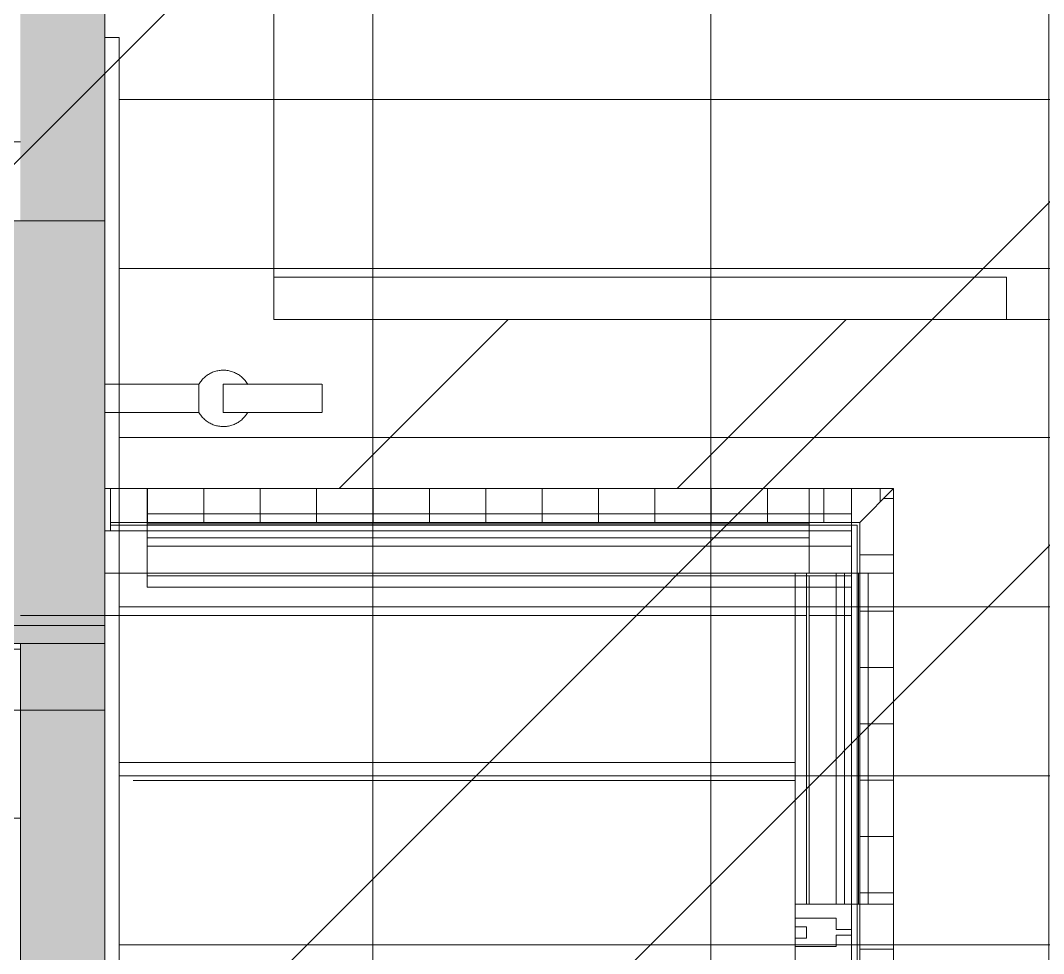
# Model space of a CAD drawing. Header units: millimetres. Extents: x -57519 to 497916, y -349472 to 446842.
# Drawn here: x 335053 to 336869, y 39007 to 40663 of the extents above; entities that cross this region are included whole.
import ezdxf

# ---------------------------------------------------------------- set-up
doc = ezdxf.new("R2010")
doc.units = ezdxf.units.MM
for name, color, linetype, lineweight in [('A-DETL-GENF', 92, 'Continuous', 5), ('A-FLOR', 192, 'Continuous', 5), ('A-FLOR-PATT', 8, 'Continuous', 5), ('A-GENM', 13, 'Continuous', 5), ('A-GLAZ-CURT', 52, 'Continuous', 20), ('A-GLAZ-CWMG', 51, 'Continuous', 20), ('A-WALL', 113, 'Continuous', 20), ('A-WALL-PATT', 111, 'Continuous', 20), ('I-FURN', 30, 'Continuous', 5), ('Q-CASE', 31, 'Continuous', 5), ('S-COLS', 52, 'Continuous', 20)]:
    doc.layers.add(name, color=color, linetype=linetype, lineweight=lineweight)
pattern_1 = [(45, (248763.4, 0), (-1237.437, 1237.437), []), (45, (248763.4, 1875), (-1237.437, 1237.437), [])]

# ---------------------------------------------------------------- blocks, each defined once
blk = doc.blocks.new('Rectangular Mullion - DLN_75 x 150mm _WD_-STUR_ OPENING-6630248-SITE COVERAGE')
at = {"layer": 'A-GLAZ-CWMG', "lineweight": 5}
for p, q in [((-75, 0), (-75, -12.5)), ((0, -75), (0, 0)), ((-75, -12.5), (-75, -75)), ((-75, -75), (-12.5, -75)), ((-12.5, -75), (0, -75))]:
    blk.add_line(p, q, dxfattribs=at)
blk = doc.blocks.new('System Panel - _DLN__12_12mm laminated clear glass-V25-SITE COVERAGE')
at = {"layer": 'A-GLAZ-CURT', "lineweight": 5}
for p, q in [((-293.8, 12.5), (268.8, 12.5)), ((268.8, 12.5), (-293.8, 12.5)), ((-293.8, -12.5), (-293.8, 12.5)), ((-293.8, 12.5), (-293.8, -12.5)), ((268.8, 12.5), (288.8, 12.5)), ((288.8, 12.5), (268.8, 12.5)), ((293.8, 12.5), (293.8, 0)), ((293.8, 12.5), (293.8, 0)), ((293.8, 0), (293.8, -12.5)), ((293.8, 0), (293.8, -12.5)), ((-293.8, -12.5), (293.8, -12.5)), ((293.8, -12.5), (-293.8, -12.5))]:
    blk.add_line(p, q, dxfattribs=at)
blk = doc.blocks.new('System Panel - _DLN__12_12mm laminated clear glass-12670550-SITE COVERAGE')
at = {"layer": 'A-GLAZ-CURT', "lineweight": 5}
for p, q in [((-293.8, 12.5), (293.8, 12.5)), ((293.8, 12.5), (-293.8, 12.5)), ((-293.8, -12.5), (-293.8, 12.5)), ((-293.8, 12.5), (-293.8, -12.5)), ((293.8, 12.5), (293.8, -12.5)), ((293.8, 12.5), (293.8, -12.5)), ((-293.8, -12.5), (293.8, -12.5)), ((293.8, -12.5), (-293.8, -12.5))]:
    blk.add_line(p, q, dxfattribs=at)
blk = doc.blocks.new('Rectangular Mullion - DLN_75 x 150mm _WD_-STUR_ OPENING-V26-SITE COVERAGE')
at = {"layer": 'A-GLAZ-CWMG', "lineweight": 5}
for p, q in [((87751.8, 39682.5), (87689.3, 39682.5)), ((87689.3, 39682.5), (87751.8, 39682.5)), ((87764.3, 39682.5), (87751.8, 39682.5)), ((87751.8, 39682.5), (87764.3, 39682.5)), ((87764.3, 39682.5), (87776.8, 39682.5)), ((87779.3, 39682.5), (87794.3, 39682.5)), ((87794.3, 39682.5), (87839.3, 39682.5)), ((87689.3, 39677.5), (87689.3, 39657.5)), ((87689.3, 39677.5), (87689.3, 39657.5)), ((87689.3, 39657.5), (87689.3, 39095)), ((87689.3, 39657.5), (87689.3, 39095)), ((87751.8, 39095), (87689.3, 39095)), ((87689.3, 39095), (87751.8, 39095)), ((87776.8, 39095), (87751.8, 39095)), ((87751.8, 39095), (87764.3, 39095)), ((87794.3, 39095), (87779.3, 39095)), ((87839.3, 39095), (87794.3, 39095))]:
    blk.add_line(p, q, dxfattribs=at)
blk = doc.blocks.new('Rectangular Mullion - DLN_FRAME-V27-SITE COVERAGE')
at = {"layer": 'A-GLAZ-CWMG', "lineweight": 5}
for p, q in [((87664.3, 39682.5), (87684.3, 39682.5)), ((87684.3, 39682.5), (87664.3, 39682.5)), ((87664.3, 39682.5), (87737.3, 39682.5)), ((87684.3, 39682.5), (87664.3, 39682.5)), ((87664.3, 39682.5), (87664.3, 39657.5)), ((87664.3, 39657.5), (87664.3, 39682.5)), ((87664.3, 39095), (87664.3, 39682.5)), ((87737.3, 39682.5), (87684.3, 39682.5)), ((87684.3, 39657.5), (87684.3, 39682.5)), ((87684.3, 39657.5), (87684.3, 39682.5)), ((87737.3, 39682.5), (87751.8, 39682.5)), ((87751.8, 39682.5), (87737.3, 39682.5)), ((87737.3, 39095), (87737.3, 39682.5)), ((87737.3, 39657.5), (87737.3, 39682.5)), ((87737.3, 39657.5), (87737.3, 39682.5)), ((87751.8, 39682.5), (87764.3, 39682.5)), ((87764.3, 39682.5), (87751.8, 39682.5)), ((87764.3, 39682.5), (87776.8, 39682.5)), ((87776.8, 39682.5), (87764.3, 39682.5)), ((87764.3, 39657.5), (87764.3, 39682.5)), ((87764.3, 39095), (87764.3, 39682.5)), ((87764.3, 39657.5), (87764.3, 39682.5)), ((87776.8, 39682.5), (87794.3, 39682.5)), ((87794.3, 39682.5), (87779.3, 39682.5)), ((87779.3, 39682.5), (87794.3, 39682.5)), ((87794.3, 39682.5), (87779.3, 39682.5)), ((87779.3, 39095), (87779.3, 39682.5)), ((87779.3, 39095), (87779.3, 39682.5)), ((87794.3, 39095), (87794.3, 39682.5)), ((87794.3, 39095), (87794.3, 39682.5)), ((87794.3, 39095), (87794.3, 39682.5)), ((87794.3, 39095), (87794.3, 39682.5)), ((87664.3, 39657.5), (87664.3, 39677.5)), ((87737.3, 39657.5), (87737.3, 39677.5)), ((87764.3, 39657.5), (87764.3, 39677.5)), ((87664.3, 39657.5), (87664.3, 39095)), ((87664.3, 39095), (87664.3, 39657.5)), ((87664.3, 39095), (87664.3, 39657.5)), ((87684.3, 39095), (87684.3, 39657.5)), ((87684.3, 39095), (87684.3, 39657.5)), ((87737.3, 39095), (87737.3, 39657.5)), ((87737.3, 39095), (87737.3, 39657.5)), ((87737.3, 39095), (87737.3, 39657.5)), ((87764.3, 39095), (87764.3, 39657.5)), ((87764.3, 39095), (87764.3, 39657.5)), ((87764.3, 39095), (87764.3, 39657.5)), ((87664.3, 39095), (87684.3, 39095)), ((87737.3, 39095), (87664.3, 39095)), ((87664.3, 39095), (87684.3, 39095)), ((87684.3, 39095), (87664.3, 39095)), ((87684.3, 39095), (87737.3, 39095)), ((87737.3, 39095), (87751.8, 39095)), ((87751.8, 39095), (87737.3, 39095)), ((87751.8, 39095), (87764.3, 39095)), ((87764.3, 39095), (87751.8, 39095)), ((87764.3, 39095), (87776.8, 39095)), ((87776.8, 39095), (87764.3, 39095)), ((87794.3, 39095), (87776.8, 39095)), ((87779.3, 39095), (87794.3, 39095)), ((87794.3, 39095), (87779.3, 39095)), ((87779.3, 39095), (87794.3, 39095))]:
    blk.add_line(p, q, dxfattribs=at)
blk = doc.blocks.new('Rectangular Mullion - DLN_FRAME-6630268-SITE COVERAGE')
at = {"layer": 'A-GLAZ-CWMG', "lineweight": 5}
for p, q in [((-5, 0), (-5, -27)), ((5, -27), (5, 0)), ((-5, -27), (-25, -27)), ((-25, -27), (-25, -100)), ((25, -27), (5, -27)), ((25, -100), (25, -27)), ((-10, -100), (-10, -80)), ((-10, -80), (10, -80)), ((10, -80), (10, -100))]:
    blk.add_line(p, q, dxfattribs=at)
blk = doc.blocks.new('System Panel - _DLN__12_12mm laminated clear glass-6804565-SITE COVERAGE')
at = {"layer": 'A-GLAZ-CURT', "lineweight": 5}
for p, q in [((-587.5, 12.5), (587.5, 12.5)), ((587.5, 12.5), (-587.5, 12.5)), ((-587.5, -12.5), (-587.5, 12.5)), ((-587.5, 12.5), (-587.5, -12.5)), ((587.5, 12.5), (587.5, -12.5)), ((587.5, 12.5), (587.5, -12.5)), ((-587.5, -12.5), (587.5, -12.5)), ((587.5, -12.5), (-587.5, -12.5))]:
    blk.add_line(p, q, dxfattribs=at)
blk = doc.blocks.new('Rectangular Mullion - DLN_75 x 150mm _WD_-STUR_ OPENING-6631020-SITE COVERAGE')
at = {"layer": 'A-GLAZ-CWMG', "lineweight": 5}
for p, q in [((86514.3, 39787.5), (86514.3, 39832.5)), ((87689.3, 39832.5), (87689.3, 39787.5)), ((86514.3, 39772.5), (86514.3, 39787.5)), ((87689.3, 39787.5), (87689.3, 39772.5)), ((86514.3, 39745), (86514.3, 39770)), ((86514.3, 39757.5), (86514.3, 39745)), ((87689.3, 39770), (87689.3, 39745)), ((87689.3, 39745), (87689.3, 39757.5)), ((86514.3, 39682.5), (86514.3, 39745)), ((86514.3, 39745), (86514.3, 39682.5)), ((87689.3, 39682.5), (87689.3, 39745)), ((87689.3, 39745), (87689.3, 39682.5)), ((86514.3, 39682.5), (87664.3, 39682.5)), ((87664.3, 39682.5), (86514.3, 39682.5)), ((87664.3, 39682.5), (87684.3, 39682.5)), ((87684.3, 39682.5), (87664.3, 39682.5))]:
    blk.add_line(p, q, dxfattribs=at)
blk = doc.blocks.new('Rectangular Mullion - DLN_75 x 150mm _WD_-STUR_ OPENING-13311433-SITE COVERAGE')
at = {"layer": 'A-GLAZ-CWMG', "lineweight": 5}
for p, q in [((-12.5, 75), (-75, 75)), ((-75, 75), (-75, 12.5)), ((-75, 12.5), (-75, 75)), ((-75, 75), (-12.5, 75)), ((0, 75), (-12.5, 75)), ((-12.5, 75), (0, 75)), ((0, 0), (0, 75)), ((0, 75), (0, -15)), ((-75, 12.5), (-75, 0)), ((-75, -12.5), (-75, 12.5)), ((-75, -30), (-75, -15)), ((0, -15), (0, -30)), ((-75, -75), (-75, -30)), ((0, -30), (0, -75))]:
    blk.add_line(p, q, dxfattribs=at)
blk = doc.blocks.new('System Panel - _DLN__12_12mm laminated clear glass-6804566-SITE COVERAGE')
at = {"layer": 'A-GLAZ-CURT', "lineweight": 5}
for p, q in [((-587.5, 12.5), (587.5, 12.5)), ((587.5, 12.5), (-587.5, 12.5)), ((-587.5, -12.5), (-587.5, 12.5)), ((-587.5, 12.5), (-587.5, -12.5)), ((587.5, 12.5), (587.5, -12.5)), ((587.5, 12.5), (587.5, -12.5)), ((-587.5, -12.5), (587.5, -12.5)), ((587.5, -12.5), (-587.5, -12.5))]:
    blk.add_line(p, q, dxfattribs=at)
blk = doc.blocks.new('Rectangular Mullion - DLN_75 x 150mm _WD_-STUR_ OPENING-13311434-SITE COVERAGE')
at = {"layer": 'A-GLAZ-CWMG', "lineweight": 5}
for p, q in [((-12.5, 75), (-75, 75)), ((-75, 75), (-75, 12.5)), ((0, 75), (-12.5, 75)), ((0, -75), (0, 75)), ((-75, 12.5), (-75, -12.5)), ((-75, -12.5), (-75, -75))]:
    blk.add_line(p, q, dxfattribs=at)
blk = doc.blocks.new('Rectangular Mullion - DLN_75 x 150mm _WD_-STUR_ OPENING-6623999-SITE COVERAGE')
at = {"layer": 'A-GLAZ-CWMG', "lineweight": 5}
for p, q in [((-75, 12.5), (-75, 75)), ((-75, 75), (0, 75)), ((0, 75), (0, 0)), ((-75, 0), (-75, 12.5)), ((0, 0), (0, -75))]:
    blk.add_line(p, q, dxfattribs=at)
blk = doc.blocks.new('Rectangular Mullion - DLN_FRAME-13311432-SITE COVERAGE')
at = {"layer": 'A-GLAZ-CWMG', "lineweight": 5}
for p, q in [((86514.3, 39770), (86514.3, 39787.5)), ((86514.3, 39787.5), (86514.3, 39772.5)), ((86514.3, 39772.5), (86514.3, 39787.5)), ((86514.3, 39787.5), (86514.3, 39772.5)), ((86514.3, 39787.5), (87764.3, 39787.5)), ((86514.3, 39787.5), (87764.3, 39787.5)), ((86514.3, 39787.5), (87764.3, 39787.5)), ((86514.3, 39787.5), (87764.3, 39787.5)), ((86514.3, 39772.5), (87764.3, 39772.5)), ((86514.3, 39772.5), (87764.3, 39772.5)), ((87764.3, 39772.5), (87764.3, 39787.5)), ((87764.3, 39787.5), (87764.3, 39772.5)), ((87764.3, 39772.5), (87764.3, 39787.5)), ((87764.3, 39787.5), (87764.3, 39757.5)), ((87764.3, 39757.5), (87764.3, 39772.5)), ((86514.3, 39757.5), (86514.3, 39770)), ((86514.3, 39770), (86514.3, 39757.5)), ((86514.3, 39745), (86514.3, 39757.5)), ((86514.3, 39757.5), (86514.3, 39745)), ((86514.3, 39757.5), (87689.3, 39757.5)), ((86514.3, 39757.5), (87689.3, 39757.5)), ((86514.3, 39757.5), (87689.3, 39757.5)), ((86514.3, 39757.5), (87689.3, 39757.5)), ((87689.3, 39757.5), (87764.3, 39757.5)), ((87689.3, 39757.5), (87764.3, 39757.5)), ((87689.3, 39757.5), (87764.3, 39757.5)), ((87689.3, 39757.5), (87764.3, 39757.5)), ((87764.3, 39730.5), (87764.3, 39757.5)), ((87764.3, 39757.5), (87764.3, 39730.5)), ((86514.3, 39730.5), (86514.3, 39745)), ((86514.3, 39745), (86514.3, 39730.5)), ((86514.3, 39657.5), (86514.3, 39730.5)), ((86514.3, 39730.5), (86514.3, 39677.5)), ((86514.3, 39730.5), (87764.3, 39730.5)), ((86514.3, 39730.5), (87764.3, 39730.5)), ((86514.3, 39730.5), (87764.3, 39730.5)), ((86514.3, 39730.5), (87764.3, 39730.5)), ((87764.3, 39682.5), (87764.3, 39730.5)), ((87764.3, 39730.5), (87764.3, 39682.5)), ((87764.3, 39682.5), (87764.3, 39657.5)), ((86514.3, 39657.5), (86514.3, 39677.5)), ((86514.3, 39677.5), (86514.3, 39657.5)), ((86514.3, 39677.5), (86514.3, 39657.5)), ((86514.3, 39677.5), (87664.3, 39677.5)), ((86514.3, 39677.5), (87664.3, 39677.5)), ((87664.3, 39677.5), (87737.3, 39677.5)), ((87664.3, 39677.5), (87751.8, 39677.5)), ((87737.3, 39677.5), (87751.8, 39677.5)), ((87751.8, 39677.5), (87764.3, 39677.5)), ((87751.8, 39677.5), (87764.3, 39677.5)), ((87764.3, 39657.5), (87764.3, 39677.5)), ((87764.3, 39657.5), (87764.3, 39677.5)), ((87764.3, 39677.5), (87764.3, 39657.5)), ((87664.3, 39657.5), (86514.3, 39657.5)), ((86514.3, 39657.5), (87664.3, 39657.5)), ((86514.3, 39657.5), (87751.8, 39657.5)), ((86514.3, 39657.5), (87664.3, 39657.5)), ((87751.8, 39657.5), (87664.3, 39657.5)), ((87664.3, 39657.5), (87684.3, 39657.5)), ((87664.3, 39657.5), (87737.3, 39657.5)), ((87684.3, 39657.5), (87751.8, 39657.5)), ((87737.3, 39657.5), (87751.8, 39657.5)), ((87764.3, 39657.5), (87751.8, 39657.5)), ((87751.8, 39657.5), (87764.3, 39657.5)), ((87751.8, 39657.5), (87764.3, 39657.5)), ((87751.8, 39657.5), (87764.3, 39657.5))]:
    blk.add_line(p, q, dxfattribs=at)
blk = doc.blocks.new('DLN-Surface Channel-L1 - 275x200 _WD_-12676935-SITE COVERAGE')
at = {"layer": 'Q-CASE'}
h = blk.add_hatch(dxfattribs=at)
h.set_pattern_fill('FP_6', color=256, style=0, pattern_type=2)
h.set_pattern_definition([(270, (248778.44, 0), (-100, -6e-15), [])])
h.paths.add_polyline_path([(-1315, 15), (15, 15), (75, 75), (-1315, 75), (-1315, 30)], flags=0)
h = blk.add_hatch(dxfattribs=at)
h.set_pattern_fill('FP_7', color=256, style=0, pattern_type=2)
h.set_pattern_definition([(0, (248763.44, -85), (0, -100), [])])
h.paths.add_polyline_path([(30, -5415), (75, -5415), (75, -2510), (15, -2510), (15, -5415)], flags=0)
h.paths.add_polyline_path([(15, -2360), (75, -2360), (75, -1860), (15, -1860), (15, -2314.5)], flags=0)
h.paths.add_polyline_path([(30, -1710), (75, -1710), (75, 75), (15, 15), (15, -1710)], flags=0)
for p, q in [((-1325, 259.1), (-1325, 275)), ((-1325, 222.5), (-1325, 247.5)), ((-1325, 75), (-1325, 210.9)), ((-1325, 0), (-1325, 75)), ((-1315, 75), (-1315, 15)), ((-1315, 75), (-1315, 0)), ((15, 15), (75, 75)), ((75, 75), (15, 15)), ((-1325, 0), (-1315, 0)), ((-1315, 15), (-1250, 15)), ((-1315, 0), (-1315, 10)), ((-1315, 10), (-1250, 10)), ((-1250, 0), (-1315, 0)), ((-1250, 15), (-75, 15)), ((-1250, 10), (-75, 10)), ((-75, 0), (-1250, 0)), ((-75, 15), (0, 15)), ((-75, 10), (0, 10)), ((0, 0), (-75, 0)), ((0, 15), (15, 15)), ((0, 10), (10, 10)), ((0, -75), (0, 0)), ((10, -75), (10, 10)), ((15, 15), (15, -75)), ((0, -100), (0, -80)), ((10, -662.5), (10, -75)), ((15, -75), (15, -662.5)), ((0, -662.5), (0, -100)), ((0, -762.5), (0, -662.5)), ((10, -762.5), (10, -662.5)), ((15, -662.5), (15, -762.5))]:
    blk.add_line(p, q, dxfattribs=at)
blk = doc.blocks.new('DLN-Surface Channel-S1 - 300x200 _WD_-18251588-SITE COVERAGE')
at = {"layer": 'Q-CASE'}
for p, q in [((5326, -150), (5350, -150)), ((5350, -150), (5620.4, -150)), ((5620.4, -150), (5700, -150)), ((5700, -150), (5940, -150)), ((5940, -150), (5950, -150))]:
    blk.add_line(p, q, dxfattribs=at)
blk = doc.blocks.new('Walls 10 - Walls 10-7226506-SITE COVERAGE')
at = {"layer": 'A-WALL-PATT', "lineweight": 5}
h = blk.add_hatch(dxfattribs=at)
h.set_pattern_fill('FP_19', color=256, style=0, pattern_type=2)
h.set_pattern_definition(pattern_1)
h.paths.add_polyline_path([(89089.3, 14444.2), (89089.3, 14863.2), (88999.3, 14868.6), (88999.3, 14913.2), (89089.3, 14913.2), (89089.3, 15863.2), (88999.3, 15868.6), (88999.3, 15913.2), (89089.3, 15913.2), (89089.3, 15947.5), (88789.3, 15947.5), (88791.5, 15913.2), (88956, 15907.7), (88956, 15863.8), (88789.3, 15863.2), (88789.3, 14913.2), (88956, 14907.7), (88956, 14863.8), (88789.3, 14863.2), (88789.3, 14444.2)], flags=0)
h.paths.add_polyline_path([(89089.3, 16097.5), (89089.3, 16147.5), (88789.3, 16147.5), (88789.3, 16097.5), (89064.4, 16097.5)], flags=0)
h.paths.add_polyline_path([(89059.8, 16397.5), (89089.3, 16397.5), (89089.3, 16863.2), (88999.3, 16868.6), (88999.3, 16913.2), (89089.3, 16913.2), (89089.3, 17863.2), (88999.3, 17868.6), (88999.3, 17913.2), (89089.3, 17913.2), (89089.3, 18863.2), (88999.3, 18868.6), (88999.3, 18913.2), (89089.3, 18913.2), (89089.3, 19863.2), (88999.3, 19868.6), (88999.3, 19913.2), (89089.3, 19913.2), (89089.3, 20863.2), (88999.3, 20863.2), (88999.3, 20913.2), (89089.3, 20913.2), (89089.3, 21207.5), (88789.3, 21207.5), (88789.3, 20913.2), (88956, 20907.7), (88956, 20863.8), (88789.3, 20863.2), (88789.3, 19913.2), (88956, 19907.7), (88956, 19863.8), (88789.3, 19863.2), (88789.3, 18913.2), (88956, 18907.7), (88956, 18863.8), (88789.3, 18863.2), (88789.3, 17913.2), (88956, 17907.7), (88956, 17863.8), (88789.3, 17863.2), (88789.3, 16913.2), (88956, 16907.7), (88956, 16863.8), (88789.3, 16863.2), (88789.3, 16649.2), (88964.3, 16649.2), (88964.3, 16397.5)], flags=0)
h.paths.add_polyline_path([(88789.3, 21457.5), (89089.3, 21457.5), (89089.3, 21863.2), (88999.3, 21863.2), (88999.3, 21913.2), (89089.3, 21913.2), (89089.3, 22863.2), (88999.3, 22863.2), (88999.3, 22913.2), (89089.3, 22913.2), (89089.3, 23863.2), (88999.3, 23868.6), (88999.3, 23913.2), (89089.3, 23913.2), (89089.3, 24863.2), (88999.3, 24868.6), (88999.3, 24913.2), (89089.3, 24913.2), (89089.3, 25307.5), (88789.3, 25307.5), (88789.3, 24913.2), (88956, 24907.7), (88956, 24863.8), (88789.3, 24863.2), (88789.3, 23913.2), (88956, 23907.7), (88956, 23863.8), (88789.3, 23863.2), (88789.3, 22913.2), (88956, 22907.7), (88956, 22863.8), (88789.3, 22863.2), (88789.3, 21913.2), (88956, 21907.7), (88956, 21863.8), (88789.3, 21863.2), (88789.3, 21839.1)], flags=0)
h.paths.add_polyline_path([(88923.2, 25457.5), (89089.3, 25457.5), (89089.3, 25863.2), (88999.3, 25868.6), (88999.3, 25913.2), (89089.3, 25913.2), (89089.3, 26863.2), (88999.3, 26868.6), (88999.3, 26913.2), (89089.3, 26913.2), (89089.3, 27863.2), (88999.3, 27868.6), (88999.3, 27913.2), (89089.3, 27913.2), (89089.3, 28857.5), (88789.3, 28857.5), (88789.3, 27913.2), (88956, 27907.7), (88956, 27863.8), (88789.3, 27863.2), (88789.3, 26913.2), (88956, 26907.7), (88956, 26863.8), (88789.3, 26863.2), (88789.3, 25913.2), (88956, 25907.7), (88956, 25863.8), (88789.3, 25863.2), (88789.3, 25457.5)], flags=0)
h.paths.add_polyline_path([(88789.3, 29007.5), (89089.3, 29007.5), (89089.3, 29863.2), (88999.3, 29868.6), (88999.3, 29913.2), (89089.3, 29913.2), (89089.3, 30863.2), (88999.3, 30868.6), (88999.3, 30913.2), (89089.3, 30913.2), (89089.3, 31863.2), (88999.3, 31868.6), (88999.3, 31913.2), (89089.3, 31913.2), (89089.3, 32863.2), (88999.3, 32868.6), (88999.3, 32913.2), (89089.3, 32913.2), (89089.3, 33863.2), (88999.3, 33868.6), (88999.3, 33913.2), (89089.3, 33913.2), (89089.3, 34632.5), (88139.3, 34632.5), (88139.3, 35647.5), (88114.3, 35647.5), (88114.3, 35797.5), (88139.3, 35797.5), (88139.3, 37247.5), (87839.3, 37247.5), (87839.3, 34332.5), (88789.3, 34332.5), (88789.3, 33913.2), (88956, 33907.7), (88956, 33863.8), (88789.3, 33863.2), (88789.3, 32913.2), (88956, 32907.7), (88956, 32863.8), (88789.3, 32863.2), (88789.3, 31913.2), (88956, 31907.7), (88956, 31863.8), (88789.3, 31863.2), (88789.3, 30913.2), (88956, 30907.7), (88956, 30863.8), (88789.3, 30863.2), (88789.3, 29913.2), (88956, 29907.7), (88956, 29863.8), (88789.3, 29863.2), (88789.3, 29199.4)], flags=0)
h.paths.add_polyline_path([(88139.3, 37397.5), (88139.3, 37897.5), (87839.3, 37897.5), (87839.3, 37397.5), (87979.8, 37397.5)], flags=0)
h.paths.add_polyline_path([(87839.3, 38047.5), (88139.3, 38047.5), (88139.3, 40132.5), (86739.3, 40132.5), (86739.3, 40967.5), (86649.3, 40972.9), (86649.3, 41017.5), (86739.3, 41017.5), (86739.3, 41967.5), (86649.3, 41972.9), (86649.3, 42017.5), (86739.3, 42017.5), (86739.3, 42547.5), (86569.3, 42547.5), (86569.3, 42017), (86606, 42012), (86606, 41968.1), (86569.3, 41967.5), (86569.3, 41017), (86606, 41012), (86606, 40968.1), (86569.3, 40967.5), (86569.3, 40807.5), (86469.3, 40807.5), (86469.3, 40967.6), (86439.3, 40967.5), (86439.3, 40017.5), (86606, 40012), (86606, 39968.1), (86439.3, 39967.5), (86439.3, 39832.5), (87839.3, 39832.5), (87839.3, 38326.2)], flags=0)
h.paths.add_polyline_path([(86818.5, 39967.5), (86649.3, 39972.9), (86649.3, 40017.5), (86824.2, 40017.5), (86824.2, 39967.5)], flags=0)
h.paths.add_polyline_path([(86469.3, 41017.4), (86469.3, 41967.6), (86439.3, 41967.5), (86439.3, 41017.5)], flags=0)
h.paths.add_polyline_path([(86469.3, 42017.4), (86469.3, 42547.5), (86439.3, 42547.5), (86439.3, 42017.5)], flags=0)
h.paths.add_polyline_path([(86660.6, 42697.5), (86739.3, 42697.5), (86739.3, 42967.5), (86649.3, 42972.9), (86650.8, 43017.5), (86739.3, 43017.5), (86739.3, 43197.5), (86569.3, 43197.5), (86569.3, 43017), (86606, 43012), (86606, 42968.1), (86569.3, 42967.5), (86569.3, 42697.5)], flags=0)
h.paths.add_polyline_path([(86469.3, 42697.5), (86469.3, 42967.6), (86439.3, 42967.5), (86439.3, 42697.5)], flags=0)
h.paths.add_polyline_path([(86469.3, 43017.4), (86469.3, 43197.5), (86439.3, 43197.5), (86439.3, 43017.5)], flags=0)
h.paths.add_polyline_path([(86469.3, 43347.5), (86469.3, 43967.6), (86439.3, 43967.5), (86439.3, 43347.5)], flags=0)
h.paths.add_polyline_path([(86569.3, 43347.5), (86739.3, 43347.5), (86739.3, 43967.5), (86649.3, 43967.5), (86649.3, 44017.5), (86739.3, 44017.5), (86739.3, 44967.5), (86649.3, 44972.9), (86649.3, 45017.5), (86739.3, 45017.5), (86739.3, 45967.5), (86649.3, 45972.9), (86649.3, 46017.5), (86739.3, 46017.5), (86739.3, 46967.5), (86649.3, 46972.9), (86649.3, 47017.5), (86739.3, 47017.5), (86739.3, 47687.5), (86569.3, 47687.5), (86569.3, 47017), (86606, 47012), (86606, 46968.1), (86569.3, 46967.5), (86569.3, 46017), (86606, 46012), (86606, 45968.1), (86569.3, 45967.5), (86569.3, 45017), (86606, 45012), (86606, 44968.1), (86569.3, 44967.5), (86569.3, 44017), (86606, 44012), (86606, 43968.1), (86569.3, 43967.5), (86569.3, 43625.6)], flags=0)
h.paths.add_polyline_path([(86469.3, 44017.4), (86469.3, 44967.6), (86439.3, 44967.5), (86439.3, 44017.5)], flags=0)
h.paths.add_polyline_path([(86469.3, 45017.4), (86469.3, 45967.6), (86439.3, 45967.5), (86439.3, 45017.5)], flags=0)
h.paths.add_polyline_path([(86469.3, 46017.4), (86469.3, 46967.6), (86439.3, 46967.5), (86439.3, 46017.5)], flags=0)
h.paths.add_polyline_path([(86469.3, 47017.4), (86469.3, 47687.5), (86439.3, 47687.5), (86439.3, 47017.5)], flags=0)
h.paths.add_polyline_path([(86439.3, 47837.5), (86469.3, 47837.5), (86469.3, 47967.6), (86439.3, 47967.5)], flags=0)
h.paths.add_polyline_path([(86739.3, 47837.5), (86739.3, 47967.5), (86649.3, 47972.9), (86649.3, 48017.5), (86739.3, 48017.5), (86739.3, 48337.5), (86569.3, 48336.2), (86569.3, 48017), (86606, 48012), (86606, 47968.1), (86569.3, 47967.5), (86569.3, 47837.5), (86729.8, 47837.5)], flags=0)
h.paths.add_polyline_path([(86469.3, 48017.4), (86469.3, 48337.5), (86439.3, 48336.2), (86439.3, 48017.5)], flags=0)
h.paths.add_polyline_path([(86469.3, 48487.5), (86468.1, 48967.6), (86439.3, 48967.5), (86439.3, 48487.5)], flags=0)
h.paths.add_polyline_path([(86569.3, 48487.5), (86739.3, 48487.5), (86739.3, 48967.5), (86649.3, 48972.9), (86649.3, 49017.5), (86739.3, 49017.5), (86739.3, 49907.5), (86569.3, 49907.5), (86569.3, 49017), (86606, 49012), (86606, 48968.1), (86569.3, 48967.5), (86569.3, 48925)], flags=0)
h.paths.add_polyline_path([(86469.3, 49017.4), (86469.3, 49907.5), (86439.3, 49907.5), (86439.3, 49017.5), (86466.6, 49017.4)], flags=0)
at = {"layer": 'A-WALL', "lineweight": 5}
for p, q in [((86439.3, 40307.5), (86439.3, 40968.3)), ((86739.3, 40967.5), (86739.3, 40132.5)), ((86439.3, 40016.6), (86439.3, 40307.5)), ((86739.3, 40132.5), (88139.3, 40132.5)), ((86439.3, 39980), (86439.3, 40005)), ((86439.3, 39832.5), (86439.3, 39968.3)), ((87839.3, 39832.5), (86439.3, 39832.5)), ((87839.3, 39832.5), (87839.3, 38047.5))]:
    blk.add_line(p, q, dxfattribs=at)
blk = doc.blocks.new('DLN_Banner hook - DLN_Banner hook-V307-SITE COVERAGE')
at = {"layer": 'A-GENM'}
for p, q in [((-25, 0), (25, 0)), ((12.5, 0), (-12.5, 0)), ((-25, 0), (-25, -166.7)), ((25, -166.7), (25, 0)), ((-24.4, -166.7), (-25, -166.7)), ((-25, -166.7), (0, -166.7)), ((0, -166.7), (25, -166.7)), ((25, -166.7), (24.4, -166.7)), ((-25, -384.9), (-25, -210)), ((-25, -210), (25, -210)), ((25, -210), (25, -384.9)), ((-25, -385.6), (25, -385.6))]:
    blk.add_line(p, q, dxfattribs=at)
at = {"layer": 'A-GENM', "flags": 128}
for points in [[(-25, -166.7), (-26.7, -167.7), (-28.4, -168.8), (-30, -170), (-31.6, -171.2), (-33.1, -172.5), (-34.6, -173.9), (-36, -175.3), (-37.4, -176.8), (-38.7, -178.3), (-39.9, -179.9), (-41.1, -181.5), (-42.2, -183.1), (-43.2, -184.8), (-44.2, -186.6), (-45.1, -188.4), (-45.9, -190.2), (-46.7, -192), (-47.3, -193.9), (-48, -195.8), (-48.5, -197.8), (-48.9, -199.7), (-49.3, -201.7), (-49.6, -203.7), (-49.8, -205.6), (-49.9, -207.6), (-50, -209.6), (-50, -211.6), (-49.9, -213.6), (-49.7, -215.6), (-49.4, -217.6), (-49.1, -219.6), (-48.7, -221.5), (-48.2, -223.5), (-47.6, -225.4), (-46.9, -227.3), (-46.2, -229.1), (-45.4, -231), (-44.5, -232.8), (-43.6, -234.5), (-42.6, -236.3), (-41.5, -237.9), (-40.3, -239.6), (-39.1, -241.2), (-37.8, -242.7), (-36.5, -244.2), (-35.1, -245.6), (-33.6, -247), (-32.1, -248.3), (-30.6, -249.6), (-29, -250.8), (-27.3, -251.9), (-25.6, -252.9)], [(24.8, -253.4), (26.6, -252.4), (28.2, -251.3), (29.9, -250.1), (31.4, -248.9), (33, -247.6), (34.4, -246.2), (35.9, -244.8), (37.2, -243.4), (38.5, -241.9), (39.8, -240.3), (41, -238.7), (42.1, -237), (43.1, -235.3), (44.1, -233.6), (45, -231.8), (45.8, -230), (46.6, -228.1), (47.3, -226.2), (47.9, -224.3), (48.4, -222.4), (48.9, -220.5), (49.3, -218.5), (49.6, -216.5), (49.8, -214.5), (49.9, -212.5), (50, -210.5), (50, -208.5), (49.9, -206.5), (49.7, -204.6), (49.4, -202.6), (49.1, -200.6), (48.7, -198.6), (48.2, -196.7), (47.6, -194.8), (47, -192.9), (46.3, -191), (45.5, -189.2), (44.6, -187.4), (43.7, -185.6), (42.6, -183.9), (41.6, -182.2), (40.4, -180.6), (39.2, -179), (37.9, -177.4), (36.6, -175.9), (35.2, -174.5), (33.8, -173.1), (32.3, -171.8), (30.7, -170.5), (29.1, -169.4), (27.5, -168.2), (25.8, -167.2), (25, -166.7)]]:
    blk.add_lwpolyline(points, dxfattribs=at)
blk = doc.blocks.new('Furniture 2 - Furniture 2-16909776-SITE COVERAGE')
at = {"layer": 'I-FURN'}
h = blk.add_hatch(dxfattribs=at)
h.set_pattern_fill('FP_21', color=256, style=0, pattern_type=2)
h.set_pattern_definition(pattern_1)
h.paths.add_polyline_path([(85689.3, 39439.5), (86289.3, 39439.5), (86289.3, 39557.5), (86439.3, 39557.5), (86439.3, 39589.5), (83239.3, 39589.5), (83239.3, 39439.5), (83726.2, 39439.5)], flags=0)
h.paths.add_polyline_path([(83064.3, 39439.5), (83089.3, 39439.5), (83089.3, 39577.5), (81114.3, 39577.5), (81114.3, 39589.5), (78989.3, 39589.5), (78989.3, 39439.5), (82603, 39439.5)], flags=0)
h.paths.add_polyline_path([(76986.7, 39439.5), (78839.3, 39439.5), (78839.3, 39589.5), (76039.3, 39589.5), (76039.3, 39439.5)], flags=0)
h.paths.add_polyline_path([(72309.3, 39439.5), (75889.3, 39439.5), (75889.3, 39589.5), (72309.3, 39589.5)], flags=0)
h = blk.add_hatch(dxfattribs=at)
h.set_pattern_fill('FP_21', color=256, style=0, pattern_type=2)
h.set_pattern_definition(pattern_1)
h.paths.add_polyline_path([(86301, 39439.5), (86439.3, 39439.5), (86439.3, 39557.5), (86289.3, 39557.5), (86289.3, 39439.5)], flags=0)
h.paths.add_polyline_path([(78989.3, 39439.5), (78989.3, 39589.5), (78839.3, 39589.5), (78839.3, 39439.5), (78866.3, 39439.5)], flags=0)
h.paths.add_polyline_path([(83239.3, 39439.5), (83239.3, 39589.5), (81114.3, 39589.5), (81114.3, 39577.5), (83089.3, 39577.5), (83089.3, 39439.5), (83102.8, 39439.5)], flags=0)
h.paths.add_polyline_path([(75889.3, 39439.5), (76039.3, 39439.5), (76039.3, 39589.5), (75889.3, 39589.5)], flags=0)
for p, q in [((86439.3, 39589.5), (86439.3, 39557.5)), ((86439.3, 39557.5), (86439.3, 39439.5)), ((86289.3, 39439.5), (83239.3, 39439.5)), ((86439.3, 39439.5), (86289.3, 39439.5))]:
    blk.add_line(p, q, dxfattribs=at)

msp = doc.modelspace()

# ---------------------------------------------------------------- hatches: boundary and pattern name
at = {"layer": 'A-DETL-GENF'}
h = msp.add_hatch(dxfattribs=at)
h.set_pattern_fill('FP_40', color=250, style=0, pattern_type=2)
h.set_pattern_definition([(45, (248763.4, 0), (-1257.236, 1257.236), []), (45, (248763.4, 1905), (-1257.236, 1257.236), [])])
h.paths.add_polyline_path([(325750.1, -8642.5), (328562.7, -8642.5), (328562.7, 4657.5), (341312.7, 4657.5), (341312.7, 30557.5), (342712.7, 30557.5), (342712.7, 48907.7), (339962.7, 48907.7), (339962.7, 52157.5), (338962.7, 52157.5), (338962.7, 53757.5), (297512.7, 53757.5), (297512.7, 52247.5), (286277.7, 52247.5), (286277.7, 34407.5), (285902.7, 34407.5), (285902.7, 7407.5), (286277.7, 7407.5), (286277.7, -2267.5), (315555.2, -2267.5), (315555.2, -8642.5), (321257.1, -8642.5)], flags=0)
at = {"layer": 'A-FLOR-PATT'}
h = msp.add_hatch(dxfattribs=at)
h.set_pattern_fill('FP_27', color=256, style=0, pattern_type=2)
h.set_pattern_definition([(90, (340827.73, 35647.5), (-600, 4e-14), []), (180, (340827.73, 35647.5), (-4e-14, -300), [])])
h.paths.add_polyline_path([(330264.6, 35647.5), (331827.7, 35647.5), (331823.6, 39552.5), (331152.7, 39552.5), (331152.7, 39542.5), (330952.7, 39542.5), (330952.7, 39552.5), (329852.7, 39552.5), (329852.7, 39577.5), (329877.7, 39577.5), (329877.7, 39727.5), (332002.7, 39727.5), (332002.7, 38047.5), (335052.7, 38047.5), (335052.7, 39557.5), (335027.7, 39557.5), (335027.7, 39532.5), (334427.7, 39532.5), (334427.7, 40332.5), (335052.7, 40332.5), (335052.7, 42547.5), (330027.7, 42547.5), (330027.7, 42522.5), (330052.7, 42522.5), (330052.7, 41002.5), (329852.7, 41002.5), (329852.7, 42827.5), (329806.2, 42827.5), (329806.2, 42852.5), (328426.2, 42852.5), (328426.2, 42827.5), (327777.7, 42827.5), (327777.7, 38427.5), (330252.7, 38427.5), (330252.7, 35647.5)], flags=0)
h = msp.add_hatch(dxfattribs=at)
h.set_pattern_fill('FP_34', color=256, style=0, pattern_type=2)
h.set_pattern_definition([(90, (333277.73, 33022.5), (-600, 4e-14), []), (180, (333277.73, 33022.5), (-4e-14, -300), [])])
h.paths.add_polyline_path([(336852.7, 35647.5), (336852.7, 35822.5), (339877.7, 35824.9), (339877.7, 37222.5), (339302.7, 37222.5), (339302.7, 37347.5), (339902.7, 37347.5), (339898.8, 42852.5), (339877.7, 42848.8), (339877.7, 42827.5), (339252.7, 42827.5), (339252.7, 42852.5), (337902.7, 42852.5), (337902.7, 42827.5), (337877.7, 42822.5), (337877.7, 41002.5), (337852.7, 41002.5), (337852.7, 41027.5), (337702.7, 41027.5), (337702.7, 42547.5), (335202.7, 42543), (335202.7, 40632.5), (335227.7, 40632.5), (335227.7, 38072.5), (335202.7, 38072.5), (335202.7, 38047.5), (337702.7, 38047.5), (337702.7, 39727.5), (337852.7, 39727.5), (337852.7, 39752.5), (337877.7, 39752.5), (337877.7, 37222.5), (336115.2, 37222.5), (336115.2, 37212.5), (335915.2, 37212.5), (335915.2, 37222.5), (335177.7, 37222.5), (335177.7, 35647.5), (336421.1, 35647.5)], flags=0)
h.paths.add_polyline_path([(337597.7, 41002.5), (337597.7, 42522.5), (337622.7, 42522.5), (337622.7, 41002.5)], flags=0)
h = msp.add_hatch(dxfattribs=at)
h.set_pattern_fill('FP_4', color=256, style=0, pattern_type=2)
h.set_pattern_definition([(0, (248763.4, 0), (2337.5, 1062.5), [15937.5, -2125, 5312.5, -1062.5]), (0, (250176.6, 531.2), (-1062.5, 1413.125), [3187.5, -350.625, 6375, -796.875]), (0, (249294.7, 903.1), (5525, 711.875), [8500, -1487.5, 4250, -1062.5])])
h.paths.add_polyline_path([(335859.4, 34332.5), (336427.7, 34332.5), (336427.7, 37247.5), (335227.7, 37247.5), (335227.7, 34332.5)], flags=0)
h.paths.add_polyline_path([(336421.1, 37397.5), (336427.7, 37397.5), (336427.7, 37897.5), (335227.7, 37897.5), (335227.7, 37397.5), (335859.4, 37397.5)], flags=0)
h.paths.add_polyline_path([(336367.7, 38047.5), (336427.7, 38047.5), (336427.7, 39607.5), (335227.7, 39607.5), (335227.7, 38047.5), (335859.4, 38047.5)], flags=0)
at = {"layer": 'A-WALL-PATT', "lineweight": 5, "transparency": 33554560}
h = msp.add_hatch(color=253, dxfattribs=at)
h.paths.add_polyline_path([(335202.7, 38047.5), (335202.7, 39557.5), (335052.7, 39557.5), (335052.7, 38047.5)], flags=0)
h.paths.add_polyline_path([(335202.7, 40307.5), (335202.7, 42547.5), (335052.7, 42547.5), (335052.7, 40307.5)], flags=0)
at = {"layer": 'A-WALL-PATT', "transparency": 33554432}
msp.add_hatch(color=9, dxfattribs=at).paths.add_polyline_path([(335017, 39557.5), (335202.7, 39557.5), (335202.7, 40307.5), (334452.7, 40307.5), (334452.7, 39557.5), (334736.2, 39557.5)], flags=0)

# ---------------------------------------------------------------- linework, layer by layer
at = {"layer": 'A-FLOR'}
for p, q in [((335202.7, 42547.5), (335202.7, 38047.5)), ((335502.7, 40132.5), (335502.7, 40967.5)), ((336802.7, 40207.5), (335502.7, 40207.5)), ((336802.7, 40132.5), (336802.7, 40207.5)), ((335192.7, 39607.5), (335052.7, 39607.5)), ((335202.7, 39607.5), (335297.8, 39607.5)), ((335202.7, 39607.5), (336447.7, 39607.5)), ((335227.7, 39607.5), (335227.7, 38047.5)), ((336427.7, 37974), (336427.7, 39607.5)), ((336427.7, 39607.5), (336447.7, 39607.5)), ((336452.7, 39607.5), (336527.7, 39607.5)), ((336452.7, 39607.5), (336527.7, 39607.5)), ((336527.7, 39607.5), (336527.7, 38047.5)), ((335052.7, 39557.5), (335027.7, 39557.5))]:
    msp.add_line(p, q, dxfattribs=at)
at = {"layer": 'A-FLOR', "color": 10}
for p, q in [((335202.7, 40016.6), (335202.7, 40657.5)), ((335202.7, 40005), (335202.7, 39980))]:
    msp.add_line(p, q, dxfattribs=at)
at = {"layer": 'A-WALL', "lineweight": 5}
for p, q in [((335202.7, 48336.2), (335202.7, 39607.5)), ((335202.7, 40968.3), (335202.7, 40657.5)), ((335202.7, 39589.5), (335202.7, 39968.3)), ((335052.7, 39607.5), (335202.7, 39607.5)), ((335192.7, 39607.5), (335202.7, 39607.5)), ((335202.7, 39589.5), (327635.2, 39589.5)), ((335052.7, 39557.5), (335052.7, 38047.5))]:
    msp.add_line(p, q, dxfattribs=at)
at = {"layer": 'A-WALL', "lineweight": 18}
for p, q in [((335227.7, 40632.5), (335202.7, 40632.5)), ((335202.7, 40632.5), (335202.7, 38072.5)), ((335227.7, 38072.5), (335227.7, 40632.5))]:
    msp.add_line(p, q, dxfattribs=at)
at = {"layer": 'A-WALL', "color": 53}
for p, q in [((335052.7, 40307.5), (334452.7, 40307.5)), ((335202.7, 39557.5), (335202.7, 40307.5)), ((334452.7, 39557.5), (335052.7, 39557.5))]:
    msp.add_line(p, q, dxfattribs=at)
at = {"layer": 'S-COLS', "color": 253, "lineweight": 5}
for p, q in [((335052.7, 40307.5), (335202.7, 40307.5)), ((335202.7, 39557.5), (335052.7, 39557.5))]:
    msp.add_line(p, q, dxfattribs=at)

# ---------------------------------------------------------------- block references
at = {"layer": 'A-GENM', "rotation": 89.99999999999955}
msp.add_blockref('DLN_Banner hook - DLN_Banner hook-V307-SITE COVERAGE', (335202.7, 39992.5), dxfattribs=at)
at = {"layer": 'A-GLAZ-CURT', "lineweight": 5}
for name in ['System Panel - _DLN__12_12mm laminated clear glass-6804565-SITE COVERAGE', 'System Panel - _DLN__12_12mm laminated clear glass-6804566-SITE COVERAGE']:
    msp.add_blockref(name, (335865.2, 39757.5), dxfattribs=at)
at = {"layer": 'A-GLAZ-CURT', "lineweight": 5, "rotation": 90}
for name in ['System Panel - _DLN__12_12mm laminated clear glass-V25-SITE COVERAGE', 'System Panel - _DLN__12_12mm laminated clear glass-12670550-SITE COVERAGE']:
    msp.add_blockref(name, (336527.7, 39388.7), dxfattribs=at)
at = {"layer": 'A-GLAZ-CWMG', "lineweight": 5, "rotation": 180}
msp.add_blockref('Rectangular Mullion - DLN_75 x 150mm _WD_-STUR_ OPENING-6623999-SITE COVERAGE', (335202.7, 39757.5), dxfattribs=at)
at = {"layer": 'A-GLAZ-CWMG', "lineweight": 5}
for name in ['Rectangular Mullion - DLN_75 x 150mm _WD_-STUR_ OPENING-6631020-SITE COVERAGE', 'Rectangular Mullion - DLN_FRAME-13311432-SITE COVERAGE', 'Rectangular Mullion - DLN_FRAME-V27-SITE COVERAGE', 'Rectangular Mullion - DLN_75 x 150mm _WD_-STUR_ OPENING-V26-SITE COVERAGE']:
    msp.add_blockref(name, (248763.4, 0), dxfattribs=at)
at = {"layer": 'A-GLAZ-CWMG', "lineweight": 5, "extrusion": (0, 0, -1)}
for name, p, rotation in [('Rectangular Mullion - DLN_75 x 150mm _WD_-STUR_ OPENING-13311433-SITE COVERAGE', (-336527.7, 39757.5), 180), ('Rectangular Mullion - DLN_75 x 150mm _WD_-STUR_ OPENING-13311434-SITE COVERAGE', (-336527.7, 39757.5), 180), ('Rectangular Mullion - DLN_75 x 150mm _WD_-STUR_ OPENING-6630248-SITE COVERAGE', (-336527.7, 39757.5), 90.00000000000001), ('Rectangular Mullion - DLN_FRAME-6630268-SITE COVERAGE', (-336527.7, 39045), 90)]:
    msp.add_blockref(name, p, dxfattribs=dict(at, rotation=rotation))
at = {"layer": 'A-WALL', "lineweight": 5}
msp.add_blockref('Walls 10 - Walls 10-7226506-SITE COVERAGE', (248763.4, 0), dxfattribs=at)
at = {"layer": 'I-FURN'}
msp.add_blockref('Furniture 2 - Furniture 2-16909776-SITE COVERAGE', (248763.4, 0), dxfattribs=at)
at = {"layer": 'Q-CASE', "rotation": 270.0000000000007}
msp.add_blockref('DLN-Surface Channel-S1 - 300x200 _WD_-18251588-SITE COVERAGE', (335352.7, 46007.5), dxfattribs=at)
at = {"layer": 'Q-CASE'}
msp.add_blockref('DLN-Surface Channel-L1 - 275x200 _WD_-12676935-SITE COVERAGE', (336527.7, 39757.5), dxfattribs=at)

doc.saveas('drawing.dxf')
